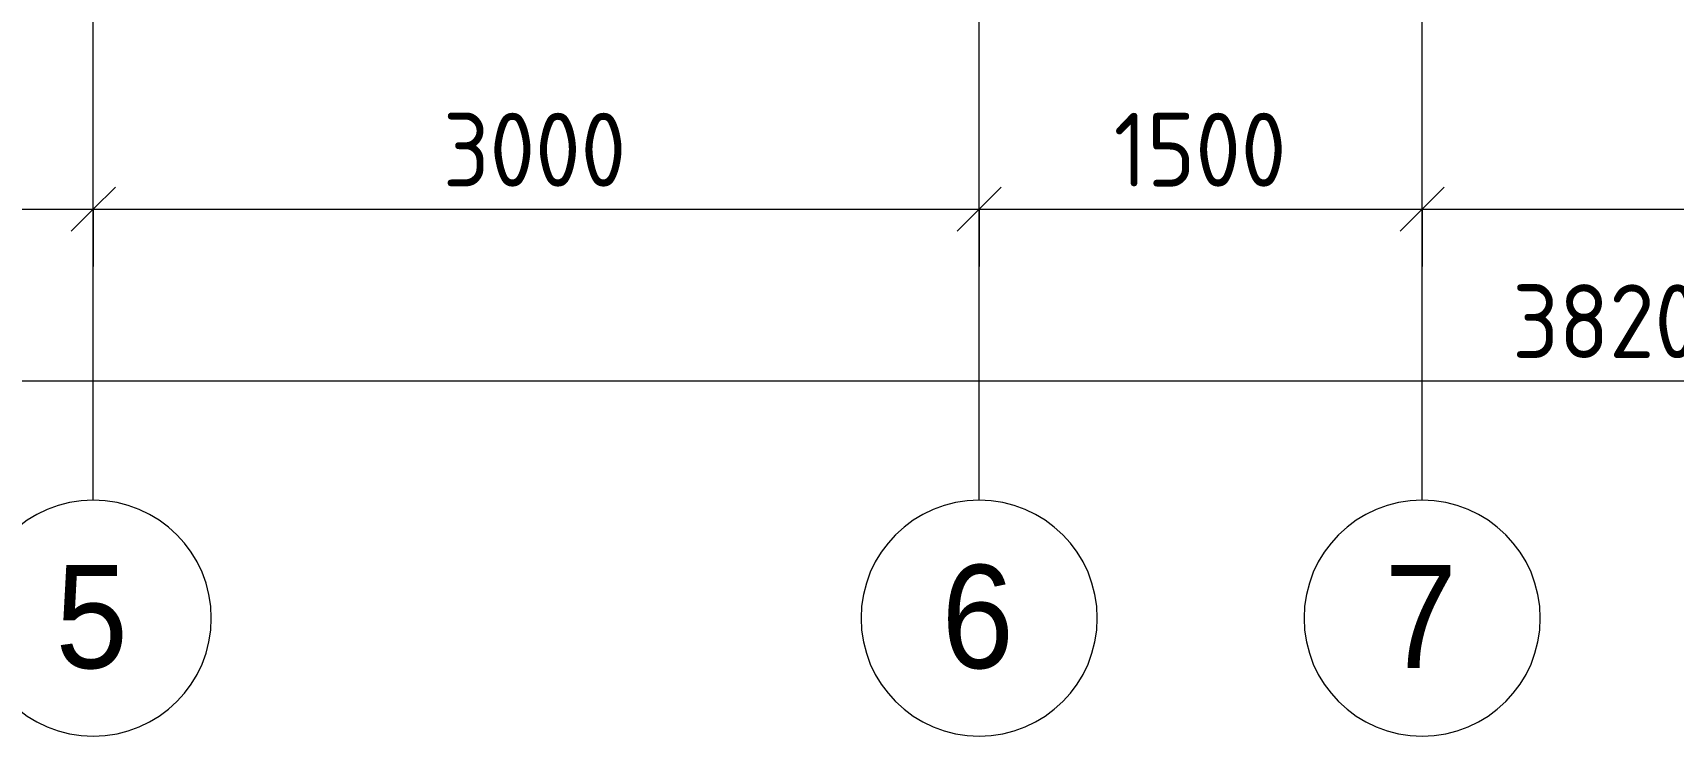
# Model space of a CAD drawing. Header units: millimetres. Extents: x 2623 to 211276, y -8553 to 29000.
# Drawn here: x 37124 to 42678, y -2706 to -322 of the extents above; entities that cross this region are included whole.
import ezdxf

# ---------------------------------------------------------------- set-up
doc = ezdxf.new("R2010")
doc.units = ezdxf.units.MM
for name, color, linetype, lineweight in [('A-ANNO-DIMS', 7, 'Continuous', 9), ('A-ANNO-DIMS-100', 7, 'Continuous', 9), ('Оси', 7, 'Continuous', 9), ('Оси-1', 7, 'Continuous', 20)]:
    doc.layers.add(name, color=color, linetype=linetype, lineweight=lineweight)
doc.styles.add('Arial', font='arial.ttf', dxfattribs={"width": 0.9, "height": 350})
doc.styles.add('ISOCPEUR', font='isocpeur.ttf', dxfattribs={"width": 0.9, "height": 250})
doc.dimstyles.new('ISO-2_5_0_9К_БОЛЬШОЙ', dxfattribs={"dimscale": 304.8, "dimtxt": 248.995294, "dimasz": 0.492126, "dimexe": 0.393701, "dimexo": 0.984252, "dimgap": 0, "dimtad": 1, "dimdec": 0, "dimrnd": 10, "dimzin": 0, "dimdsep": 46, "dimtxsty": 'ISOCPEUR', "dimblk1": 'OBLIQUE', "dimblk2": 'OBLIQUE', "dimsah": 1, "dimcen": 0.09, "dimdle": 0.393701, "dimazin": 0, "dimtfac": 1, "dimtdec": 4, "dimtix": 1, "dimtmove": 0, "dimatfit": 3, "dimfxl": 1, "dimtvp": 1, "dimtolj": 1, "dimtzin": 0, "dimarcsym": 2})

# ---------------------------------------------------------------- blocks, each defined once
blk = doc.blocks.new('Ось сетки - D8-29747960-План монтажа стен и перегородок 3 этажа в осях 1-12')
at = {"layer": 'Оси-1'}
for start, end in [(360, 180), (180, 360)]:
    blk.add_arc((0, 0), 4, start, end, dxfattribs=at)
blk = doc.blocks.new('DIMBLOCK14-План монтажа стен и перегородок 3 этажа в осях 1-12')
at = {"layer": 'A-ANNO-DIMS-100'}
for p, q in [((23428.4, -1695.6), (23428.4, -1381.6)), ((61628.4, -1695.6), (61628.4, -1381.6)), ((23308.4, -1501.6), (61748.4, -1501.6)), ((23428.4, -1501.6), (23428.4, -1695.6)), ((61628.4, -1501.6), (61628.4, -1695.6))]:
    blk.add_line(p, q, dxfattribs=at)
at = {"layer": 'A-ANNO-DIMS-100', "lineweight": 20}
for p, q in [((23428.4, -1501.6), (23503.4, -1426.6)), ((61628.4, -1501.6), (61703.4, -1426.6)), ((23428.4, -1501.6), (23353.4, -1576.6)), ((61628.4, -1501.6), (61553.4, -1576.6))]:
    blk.add_line(p, q, dxfattribs=at)
at = {"layer": 'A-ANNO-DIMS-100', "color": 0, "insert": (42133.3, -1175), "char_height": 250, "width": 948.097, "attachment_point": 1, "line_spacing_factor": 1.149209, "style": 'ISOCPEUR'}
blk.add_mtext('38200', dxfattribs=at)
blk = doc.blocks.new('_Oblique')
at = {"color": 0, "linetype": 'ByBlock', "lineweight": -2}
blk.add_line((-0.5, -0.5), (0.5, 0.5), dxfattribs=at)
blk = doc.blocks.new('DIMBLOCK18-План монтажа стен и перегородок 3 этажа в осях 1-12')
at = {"layer": 'A-ANNO-DIMS-100'}
for p, q in [((35828.4, -1114), (35828.4, -800.1)), ((37328.4, -1114), (37328.4, -800.1)), ((35828.4, -920.1), (37328.4, -920.1)), ((35828.4, -920.1), (35828.4, -1114)), ((37328.4, -920.1), (37328.4, -1114))]:
    blk.add_line(p, q, dxfattribs=at)
at = {"layer": 'A-ANNO-DIMS-100', "lineweight": 20}
for p, q in [((35828.4, -920.1), (35903.4, -845.1)), ((37328.4, -920.1), (37403.4, -845.1)), ((35828.4, -920.1), (35753.4, -995.1)), ((37328.4, -920.1), (37253.4, -995.1))]:
    blk.add_line(p, q, dxfattribs=at)
at = {"layer": 'A-ANNO-DIMS-100', "color": 0, "insert": (36283.9, -593.5), "char_height": 250, "width": 706.764, "attachment_point": 1, "line_spacing_factor": 1.149209, "style": 'ISOCPEUR'}
blk.add_mtext('1500', dxfattribs=at)
blk = doc.blocks.new('DIMBLOCK19-План монтажа стен и перегородок 3 этажа в осях 1-12')
at = {"layer": 'A-ANNO-DIMS-100'}
for p, q in [((37328.4, -1114), (37328.4, -800.1)), ((40328.4, -1114), (40328.4, -800.1)), ((37328.4, -920.1), (40328.4, -920.1)), ((37328.4, -920.1), (37328.4, -1114)), ((40328.4, -920.1), (40328.4, -1114))]:
    blk.add_line(p, q, dxfattribs=at)
at = {"layer": 'A-ANNO-DIMS-100', "lineweight": 20}
for p, q in [((37328.4, -920.1), (37403.4, -845.1)), ((40328.4, -920.1), (40403.4, -845.1)), ((37328.4, -920.1), (37253.4, -995.1)), ((40328.4, -920.1), (40253.4, -995.1))]:
    blk.add_line(p, q, dxfattribs=at)
at = {"layer": 'A-ANNO-DIMS-100', "color": 0, "insert": (38512.4, -593.5), "char_height": 250, "width": 758.478, "attachment_point": 1, "line_spacing_factor": 1.149209, "style": 'ISOCPEUR'}
blk.add_mtext('3000', dxfattribs=at)
blk = doc.blocks.new('DIMBLOCK20-План монтажа стен и перегородок 3 этажа в осях 1-12')
at = {"layer": 'A-ANNO-DIMS-100'}
for p, q in [((40328.4, -1114), (40328.4, -800.1)), ((41828.4, -1114), (41828.4, -800.1)), ((40328.4, -920.1), (41828.4, -920.1)), ((40328.4, -920.1), (40328.4, -1114)), ((41828.4, -920.1), (41828.4, -1114))]:
    blk.add_line(p, q, dxfattribs=at)
at = {"layer": 'A-ANNO-DIMS-100', "lineweight": 20}
for p, q in [((40328.4, -920.1), (40403.4, -845.1)), ((41828.4, -920.1), (41903.4, -845.1)), ((40328.4, -920.1), (40253.4, -995.1)), ((41828.4, -920.1), (41753.4, -995.1))]:
    blk.add_line(p, q, dxfattribs=at)
at = {"layer": 'A-ANNO-DIMS-100', "color": 0, "insert": (40783.9, -593.5), "char_height": 250, "width": 706.764, "attachment_point": 1, "line_spacing_factor": 1.149209, "style": 'ISOCPEUR'}
blk.add_mtext('1500', dxfattribs=at)
blk = doc.blocks.new('DIMBLOCK21-План монтажа стен и перегородок 3 этажа в осях 1-12')
at = {"layer": 'A-ANNO-DIMS-100'}
for p, q in [((41828.4, -1114), (41828.4, -800.1)), ((45528.4, -1114), (45528.4, -800.1)), ((41828.4, -920.1), (45528.4, -920.1)), ((41828.4, -920.1), (41828.4, -1114)), ((45528.4, -920.1), (45528.4, -1114))]:
    blk.add_line(p, q, dxfattribs=at)
at = {"layer": 'A-ANNO-DIMS-100', "lineweight": 20}
for p, q in [((41828.4, -920.1), (41903.4, -845.1)), ((45528.4, -920.1), (45603.4, -845.1)), ((41828.4, -920.1), (41753.4, -995.1)), ((45528.4, -920.1), (45453.4, -995.1))]:
    blk.add_line(p, q, dxfattribs=at)
at = {"layer": 'A-ANNO-DIMS-100', "color": 0, "insert": (43362.4, -593.5), "char_height": 250, "width": 758.478, "attachment_point": 1, "line_spacing_factor": 1.149209, "style": 'ISOCPEUR'}
blk.add_mtext('3700', dxfattribs=at)

msp = doc.modelspace()

# ---------------------------------------------------------------- linework, layer by layer
at = {"layer": 'Оси'}
for p, q in [((37328.4, -1906.3), (37328.4, 593.7)), ((40328.4, -1906.3), (40328.4, 593.7)), ((41828.4, -1906.3), (41828.4, 593.7))]:
    msp.add_line(p, q, dxfattribs=at)

# ---------------------------------------------------------------- block references
at = {"layer": 'Оси-1', "xscale": 99.99999999999993, "yscale": 99.99999999999993, "zscale": 99.99999999999993}
for p in [(37328.4, -2306.3), (40328.4, -2306.3), (41828.4, -2306.3)]:
    msp.add_blockref('Ось сетки - D8-29747960-План монтажа стен и перегородок 3 этажа в осях 1-12', p, dxfattribs=at)

# ---------------------------------------------------------------- texts
at = {"layer": 'Оси', "char_height": 350, "width": 303.038, "attachment_point": 1, "style": 'Arial'}
for s, insert in [('\\fArial|b0|i0|c204|p34|;\\W.9;5', (37200.9, -2125.6)), ('\\fArial|b0|i0|c204|p34|;\\W.9;6', (40200.9, -2125.6)), ('\\fArial|b0|i0|c204|p34|;\\W.9;7', (41700.9, -2125.6))]:
    msp.add_mtext(s, dxfattribs=dict(at, insert=insert))

# ---------------------------------------------------------------- dimensions: what is measured, and where the dimension line sits
at = {"layer": 'A-ANNO-DIMS'}
for base, p1, p2, override, picture, middle in [((37328.4, -920.1), (35828.4, -814), (37328.4, -814), {"dimpost": '<>', "dimfxl": 1500}, 'DIMBLOCK18-План монтажа стен и перегородок 3 этажа в осях 1-12', (36578.4, -795.1)), ((40328.4, -920.1), (37328.4, -814), (40328.4, -814), {"dimpost": '<>', "dimfxl": 3000}, 'DIMBLOCK19-План монтажа стен и перегородок 3 этажа в осях 1-12', (38828.4, -795.1)), ((41828.4, -920.1), (40328.4, -814), (41828.4, -814), {"dimpost": '<>', "dimfxl": 1500}, 'DIMBLOCK20-План монтажа стен и перегородок 3 этажа в осях 1-12', (41078.4, -795.1)), ((45528.4, -920.1), (41828.4, -814), (45528.4, -814), {"dimpost": '<>', "dimfxl": 3700}, 'DIMBLOCK21-План монтажа стен и перегородок 3 этажа в осях 1-12', (43678.4, -795.1)), ((61628.4, -1501.6), (23428.4, -1395.6), (61628.4, -1395.6), {"dimpost": '<>', "dimfxl": 38199.999966}, 'DIMBLOCK14-План монтажа стен и перегородок 3 этажа в осях 1-12', (42528.4, -1376.6))]:
    dim = msp.add_linear_dim(base=base, p1=p1, p2=p2, dimstyle='ISO-2_5_0_9К_БОЛЬШОЙ', override=override, dxfattribs=at)
    dim.commit()
    dim.dimension.update_dxf_attribs({"geometry": picture, "text_midpoint": middle})

doc.saveas('drawing.dxf')
